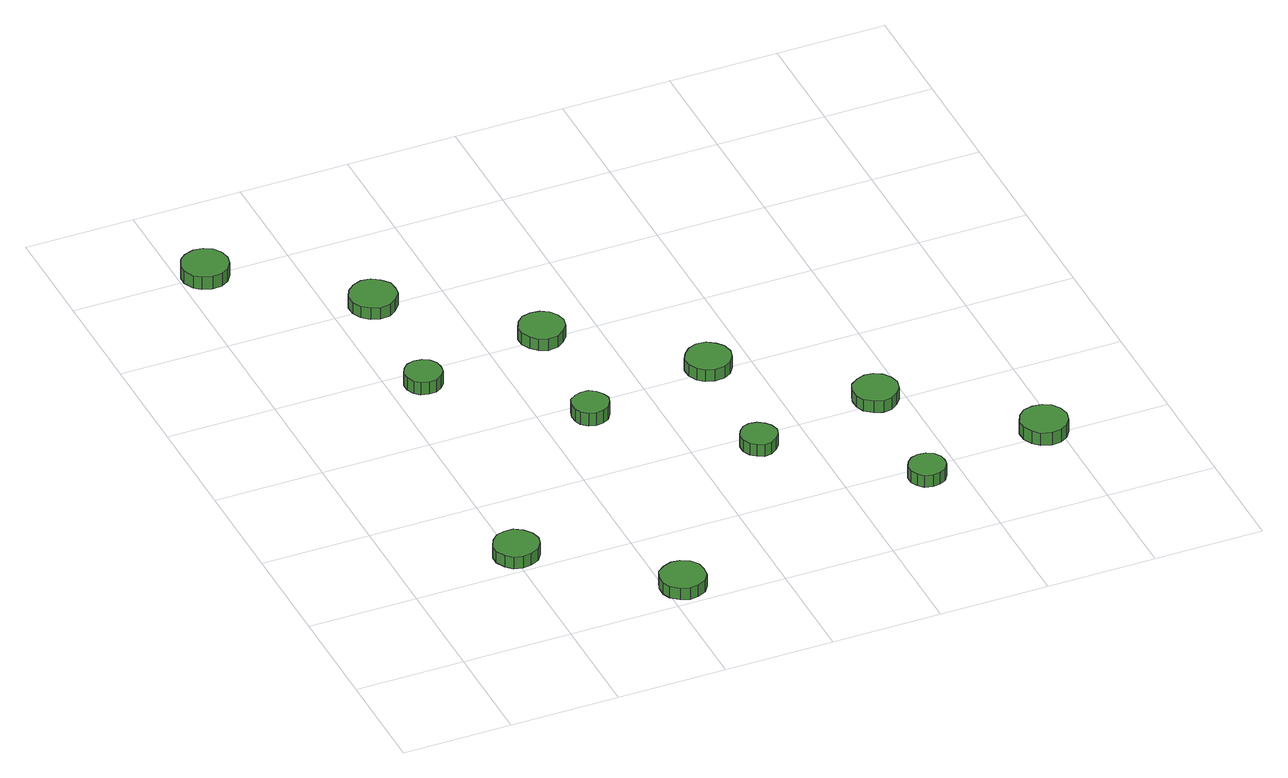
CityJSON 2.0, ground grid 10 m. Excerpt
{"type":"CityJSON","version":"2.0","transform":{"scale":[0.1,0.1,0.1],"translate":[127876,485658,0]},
"CityObjects":{
"tree1":{"type":"SolitaryVegetationObject","attributes":{"function":"something"},"geometry":[{"type":"MultiSurface","lod":"1","boundaries":[[[0,1,2,3,4,5,6,7,8,9,10,11,12,13,14]],[[15,16,17,18,19,20,21,22,23,24,25,26,27,28,29]],[[0,29,28,1]],[[1,28,27,2]],[[2,27,26,3]],[[3,26,25,4]],[[4,25,24,5]],[[5,24,23,6]],[[6,23,22,7]],[[7,22,21,8]],[[8,21,20,9]],[[9,20,19,10]],[[10,19,18,11]],[[11,18,17,12]],[[12,17,16,13]],[[13,16,15,14]],[[14,15,29,0]]]}]},
"tree2":{"type":"SolitaryVegetationObject","attributes":{"function":"something"},"geometry":[{"type":"MultiSurface","lod":"1","boundaries":[[[30,31,32,33,34,35,36,37,38,39,40,41,42,43,44]],[[45,46,47,48,49,50,51,52,53,54,55,56,57,58,59]],[[30,59,58,31]],[[31,58,57,32]],[[32,57,56,33]],[[33,56,55,34]],[[34,55,54,35]],[[35,54,53,36]],[[36,53,52,37]],[[37,52,51,38]],[[38,51,50,39]],[[39,50,49,40]],[[40,49,48,41]],[[41,48,47,42]],[[42,47,46,43]],[[43,46,45,44]],[[44,45,59,30]]]}]},
"tree3":{"type":"SolitaryVegetationObject","attributes":{"function":"something"},"geometry":[{"type":"MultiSurface","lod":"1","boundaries":[[[60,61,62,63,64,65,66,67,68,69,70,71,72,73,74]],[[75,76,77,78,79,80,81,82,83,84,85,86,87,88,89]],[[60,89,88,61]],[[61,88,87,62]],[[62,87,86,63]],[[63,86,85,64]],[[64,85,84,65]],[[65,84,83,66]],[[66,83,82,67]],[[67,82,81,68]],[[68,81,80,69]],[[69,80,79,70]],[[70,79,78,71]],[[71,78,77,72]],[[72,77,76,73]],[[73,76,75,74]],[[74,75,89,60]]]}]},
"tree4":{"type":"SolitaryVegetationObject","attributes":{"function":"something"},"geometry":[{"type":"MultiSurface","lod":"1","boundaries":[[[90,91,92,93,94,95,96,97,98,99,100,101,102,103,104]],[[105,106,107,108,109,110,111,112,113,114,115,116,117,118,119]],[[90,119,118,91]],[[91,118,117,92]],[[92,117,116,93]],[[93,116,115,94]],[[94,115,114,95]],[[95,114,113,96]],[[96,113,112,97]],[[97,112,111,98]],[[98,111,110,99]],[[99,110,109,100]],[[100,109,108,101]],[[101,108,107,102]],[[102,107,106,103]],[[103,106,105,104]],[[104,105,119,90]]]}]},
"tree5":{"type":"SolitaryVegetationObject","attributes":{"function":"something"},"geometry":[{"type":"MultiSurface","lod":"1","boundaries":[[[120,121,122,123,124,125,126,127,128,129,130,131,132,133,134]],[[135,136,137,138,139,140,141,142,143,144,145,146,147,148,149]],[[120,149,148,121]],[[121,148,147,122]],[[122,147,146,123]],[[123,146,145,124]],[[124,145,144,125]],[[125,144,143,126]],[[126,143,142,127]],[[127,142,141,128]],[[128,141,140,129]],[[129,140,139,130]],[[130,139,138,131]],[[131,138,137,132]],[[132,137,136,133]],[[133,136,135,134]],[[134,135,149,120]]]}]},
"tree6":{"type":"SolitaryVegetationObject","attributes":{"function":"something"},"geometry":[{"type":"MultiSurface","lod":"1","boundaries":[[[150,151,152,153,154,155,156,157,158,159,160,161,162,163,164]],[[165,166,167,168,169,170,171,172,173,174,175,176,177,178,179]],[[150,179,178,151]],[[151,178,177,152]],[[152,177,176,153]],[[153,176,175,154]],[[154,175,174,155]],[[155,174,173,156]],[[156,173,172,157]],[[157,172,171,158]],[[158,171,170,159]],[[159,170,169,160]],[[160,169,168,161]],[[161,168,167,162]],[[162,167,166,163]],[[163,166,165,164]],[[164,165,179,150]]]}]},
"tree7":{"type":"SolitaryVegetationObject","attributes":{"function":"something"},"geometry":[{"type":"MultiSurface","lod":"1","boundaries":[[[180,181,182,183,184,185,186,187,188,189,190,191,192,193,194]],[[195,196,197,198,199,200,201,202,203,204,205,206,207,208,209]],[[180,209,208,181]],[[181,208,207,182]],[[182,207,206,183]],[[183,206,205,184]],[[184,205,204,185]],[[185,204,203,186]],[[186,203,202,187]],[[187,202,201,188]],[[188,201,200,189]],[[189,200,199,190]],[[190,199,198,191]],[[191,198,197,192]],[[192,197,196,193]],[[193,196,195,194]],[[194,195,209,180]]]}]},
"tree8":{"type":"SolitaryVegetationObject","attributes":{"function":"something"},"geometry":[{"type":"MultiSurface","lod":"1","boundaries":[[[210,211,212,213,214,215,216,217,218,219,220,221,222,223,224]],[[225,226,227,228,229,230,231,232,233,234,235,236,237,238,239]],[[210,239,238,211]],[[211,238,237,212]],[[212,237,236,213]],[[213,236,235,214]],[[214,235,234,215]],[[215,234,233,216]],[[216,233,232,217]],[[217,232,231,218]],[[218,231,230,219]],[[219,230,229,220]],[[220,229,228,221]],[[221,228,227,222]],[[222,227,226,223]],[[223,226,225,224]],[[224,225,239,210]]]}]},
"tree9":{"type":"SolitaryVegetationObject","attributes":{"function":"something"},"geometry":[{"type":"MultiSurface","lod":"1","boundaries":[[[240,241,242,243,244,245,246,247,248,249,250,251,252,253,254]],[[255,256,257,258,259,260,261,262,263,264,265,266,267,268,269]],[[240,269,268,241]],[[241,268,267,242]],[[242,267,266,243]],[[243,266,265,244]],[[244,265,264,245]],[[245,264,263,246]],[[246,263,262,247]],[[247,262,261,248]],[[248,261,260,249]],[[249,260,259,250]],[[250,259,258,251]],[[251,258,257,252]],[[252,257,256,253]],[[253,256,255,254]],[[254,255,269,240]]]}]},
"tree10":{"type":"SolitaryVegetationObject","attributes":{"function":"something"},"geometry":[{"type":"MultiSurface","lod":"1","boundaries":[[[270,271,272,273,274,275,276,277,278,279,280,281,282,283,284]],[[285,286,287,288,289,290,291,292,293,294,295,296,297,298,299]],[[270,299,298,271]],[[271,298,297,272]],[[272,297,296,273]],[[273,296,295,274]],[[274,295,294,275]],[[275,294,293,276]],[[276,293,292,277]],[[277,292,291,278]],[[278,291,290,279]],[[279,290,289,280]],[[280,289,288,281]],[[281,288,287,282]],[[282,287,286,283]],[[283,286,285,284]],[[284,285,299,270]]]}]},
"tree11":{"type":"SolitaryVegetationObject","attributes":{"function":"something"},"geometry":[{"type":"MultiSurface","lod":"1","boundaries":[[[300,301,302,303,304,305,306,307,308,309,310,311,312,313,314]],[[315,316,317,318,319,320,321,322,323,324,325,326,327,328,329]],[[300,329,328,301]],[[301,328,327,302]],[[302,327,326,303]],[[303,326,325,304]],[[304,325,324,305]],[[305,324,323,306]],[[306,323,322,307]],[[307,322,321,308]],[[308,321,320,309]],[[309,320,319,310]],[[310,319,318,311]],[[311,318,317,312]],[[312,317,316,313]],[[313,316,315,314]],[[314,315,329,300]]]}]},
"tree12":{"type":"SolitaryVegetationObject","attributes":{"function":"something"},"geometry":[{"type":"MultiSurface","lod":"1","boundaries":[[[330,331,332,333,334,335,336,337,338,339,340,341,342,343,344]],[[345,346,347,348,349,350,351,352,353,354,355,356,357,358,359]],[[330,359,358,331]],[[331,358,357,332]],[[332,357,356,333]],[[333,356,355,334]],[[334,355,354,335]],[[335,354,353,336]],[[336,353,352,337]],[[337,352,351,338]],[[338,351,350,339]],[[339,350,349,340]],[[340,349,348,341]],[[341,348,347,342]],[[342,347,346,343]],[[343,346,345,344]],[[344,345,359,330]]]}]}
},
"vertices":[
[124,123,22],[122,131,22],[117,138,22],[109,143,22],[101,143,22],[93,141,22],[87,135,22],[83,127,22],[83,119,22],[87,111,22],[93,105,22],[101,103,22],[109,104,22],[117,108,22],[122,115,22],[122,115,10],[117,108,10],[109,104,10],[101,103,10],[93,105,10],[87,111,10],[83,119,10],[83,127,10],[87,135,10],[93,141,10],[101,143,10],[109,143,10],[117,138,10],[122,131,10],[124,123,10],
[45,602,22],[43,611,22],[38,618,22],[31,622,22],[22,623,22],[13,620,22],[7,615,22],[3,606,22],[3,598,22],[7,589,22],[13,584,22],[22,581,22],[31,582,22],[38,586,22],[43,593,22],[43,593,9],[38,586,9],[31,582,9],[22,581,9],[13,584,9],[7,589,9],[3,598,9],[3,606,9],[7,615,9],[13,620,9],[22,623,9],[31,622,9],[38,618,9],[43,611,9],[45,602,9],
[235,25,22],[234,33,22],[229,40,22],[221,44,22],[213,45,22],[205,42,22],[198,37,22],[195,29,22],[195,20,22],[198,13,22],[205,7,22],[213,4,22],[221,5,22],[229,9,22],[234,16,22],[234,16,10],[229,9,10],[221,5,10],[213,4,10],[205,7,10],[198,13,10],[195,20,10],[195,29,10],[198,37,10],[205,42,10],[213,45,10],[221,44,10],[229,40,10],[234,33,10],[235,25,10],
[147,382,23],[146,389,23],[142,395,23],[136,398,23],[129,399,23],[122,397,23],[117,392,23],[114,386,23],[114,379,23],[117,372,23],[122,368,23],[129,366,23],[136,366,23],[142,370,23],[146,375,23],[146,375,10],[142,370,10],[136,366,10],[129,366,10],[122,368,10],[117,372,10],[114,379,10],[114,386,10],[117,392,10],[122,397,10],[129,399,10],[136,398,10],[142,395,10],[146,389,10],[147,382,10],
[158,503,22],[157,512,22],[151,519,22],[144,524,22],[135,525,22],[127,522,22],[120,516,22],[116,508,22],[116,499,22],[120,491,22],[127,485,22],[135,482,22],[144,483,22],[151,488,22],[157,495,22],[157,495,10],[151,488,10],[144,483,10],[135,482,10],[127,485,10],[120,491,10],[116,499,10],[116,508,10],[120,516,10],[127,522,10],[135,525,10],[144,524,10],[151,519,10],[157,512,10],[158,503,10],
[260,284,23],[258,290,23],[254,296,23],[248,300,23],[241,300,23],[235,298,23],[229,294,23],[227,287,23],[227,280,23],[229,274,23],[235,269,23],[241,267,23],[248,268,23],[254,271,23],[258,277,23],[258,277,10],[254,271,10],[248,268,10],[241,267,10],[235,269,10],[229,274,10],[227,280,10],[227,287,10],[229,294,10],[235,298,10],[241,300,10],[248,300,10],[254,296,10],[258,290,10],[260,284,10],
[271,404,22],[269,412,22],[264,419,22],[257,423,22],[248,424,22],[240,422,22],[234,416,22],[230,408,22],[230,400,22],[234,392,22],[240,386,22],[248,383,22],[257,384,22],[264,389,22],[269,395,22],[269,395,10],[264,389,10],[257,384,10],[248,383,10],[240,386,10],[234,392,10],[230,400,10],[230,408,10],[234,416,10],[240,422,10],[248,424,10],[257,423,10],[264,419,10],[269,412,10],[271,404,10],
[373,184,23],[371,191,23],[367,196,23],[361,200,23],[354,201,23],[348,199,23],[343,194,23],[340,188,23],[340,181,23],[343,174,23],[348,170,23],[354,167,23],[361,168,23],[367,172,23],[371,177,23],[371,177,11],[367,172,11],[361,168,11],[354,167,11],[348,170,11],[343,174,11],[340,181,11],[340,188,11],[343,194,11],[348,199,11],[354,201,11],[361,200,11],[367,196,11],[371,191,11],[373,184,11],
[383,305,22],[381,314,22],[376,320,22],[369,325,22],[360,326,22],[352,323,22],[346,317,22],[342,310,22],[342,301,22],[346,293,22],[352,288,22],[360,285,22],[369,286,22],[376,290,22],[381,297,22],[381,297,10],[376,290,10],[369,286,10],[360,285,10],[352,288,10],[346,293,10],[342,301,10],[342,310,10],[346,317,10],[352,323,10],[360,326,10],[369,325,10],[376,320,10],[381,314,10],[383,305,10],
[486,85,23],[485,92,23],[481,98,23],[475,101,23],[468,102,23],[461,100,23],[456,95,23],[453,89,23],[453,82,23],[456,76,23],[461,71,23],[468,69,23],[475,70,23],[481,73,23],[485,79,23],[485,79,11],[481,73,11],[475,70,11],[468,69,11],[461,71,11],[456,76,11],[453,82,11],[453,89,11],[456,95,11],[461,100,11],[468,102,11],[475,101,11],[481,98,11],[485,92,11],[486,85,11],
[495,207,22],[493,215,22],[488,222,22],[481,226,22],[473,227,22],[465,224,22],[458,219,22],[455,211,22],[455,202,22],[458,195,22],[465,189,22],[473,186,22],[481,187,22],[488,192,22],[493,198,22],[493,198,10],[488,192,10],[481,187,10],[473,186,10],[465,189,10],[458,195,10],[455,202,10],[455,211,10],[458,219,10],[465,224,10],[473,227,10],[481,226,10],[488,222,10],[493,215,10],[495,207,10],
[609,107,22],[607,116,22],[602,123,22],[595,127,22],[586,128,22],[577,126,22],[571,120,22],[567,112,22],[567,103,22],[571,95,22],[577,89,22],[586,86,22],[595,87,22],[602,91,22],[607,98,22],[607,98,9],[602,91,9],[595,87,9],[586,86,9],[577,89,9],[571,95,9],[567,103,9],[567,112,9],[571,120,9],[577,126,9],[586,128,9],[595,127,9],[602,123,9],[607,116,9],[609,107,9]
]}
